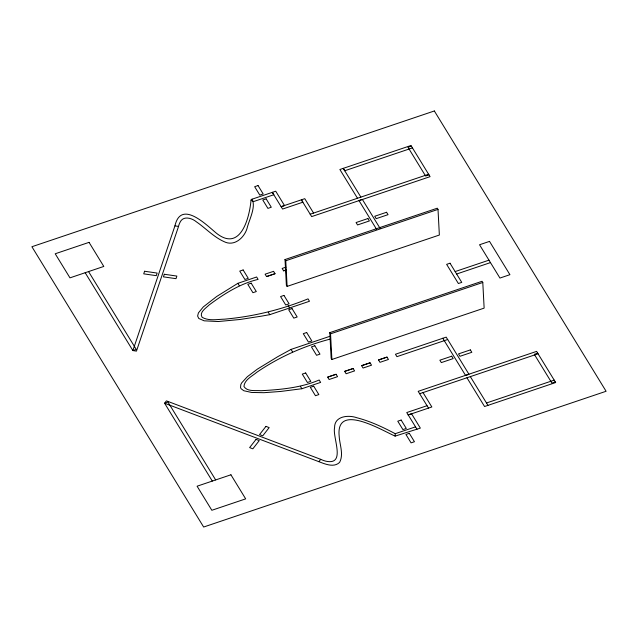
<?xml version="1.0" encoding="UTF-8"?>
<svg xmlns="http://www.w3.org/2000/svg" width="638" height="638" viewBox="0 0 638 638"><rect width="100%" height="100%" fill="white"/><g stroke="black" fill="none" stroke-linecap="round" stroke-linejoin="round"><path stroke-width="0.96" d="M408.153 414.883L411.534 413.743L420.346 428.114L395.129 436.113L395.233 433.696C382.983 427.181 370.287 421.208 356.801 417.723C348.364 414.748 334.416 415.984 334.575 427.62C332.318 437.437 346.402 465.612 325.898 461.202A28.2 20.249 -3 0 1 320.707 459.328L166.398 400.855L164.588 403.216L212.294 481.076M88.554 271.573L136.261 349.433L132.887 350.573L174.94 225.86C180.65 200.731 203.865 222.487 214.153 231.291C239.314 253.972 249.203 220.262 251.045 200.093A1.101 0.79 -3 0 1 251.133 199.846L251.444 199.519A2.161 1.555 -3 0 1 252.074 199.184C256.277 207.246 248.772 220.477 246.954 228.739C243.947 238.126 233.963 246.842 223.922 241.563C213.507 236.842 205.675 228.205 196.36 221.809C191.815 218.005 183.154 215.437 180.052 222.303A28.2 20.249 -3 0 0 178.536 226.442L136.46 351.115L132.887 350.573L85.173 272.721M215.676 479.935L167.969 402.076L164.588 403.216L318.904 461.689L320.707 459.328M237.854 283.328L216.665 296.503L203.307 306.91L198.418 312.899L197.613 316.025L198.761 318.466L204.152 320.818L218.188 321.536L240.047 319.486L261.588 316.129L269.746 314.67L309.478 301.264L308.01 298.863C281.294 309.765 253.238 316.6 224.528 319.167C217.175 319.319 208.793 321.201 202.11 317.285C198.857 312.381 206.098 307.987 209.089 305.004C223.93 293.927 239.88 283.766 258.103 279.388L256.635 276.988L237.854 283.328L239.322 285.72M329.846 336.322L291.032 349.417L277.841 356.634L257.409 369.107L247.313 376.731L241.682 382.88L240.805 384.602L240.526 387.553L241.14 388.781L243.852 390.743L251.643 392.458L263.909 392.697L280.648 391.453L301.862 388.733L320.635 382.401L319.167 380.009C300.785 387.84 280.72 389.643 260.974 390.719C255.495 390.209 247.305 391.931 243.931 386.461C244.506 379.682 252.122 376.245 256.763 372.305C279.173 356.937 304.095 345.94 330.388 339.025M283.615 270.839L286.43 269.882L283.599 270.815L282.148 268.446L285.904 267.178M266.74 276.517L275.026 273.702L273.566 271.325L265.105 274.18L266.564 276.557L275.026 273.702M252.082 199.184L275.728 191.209L284.532 205.588L281.151 206.728L272.338 192.349M411.327 146.134L407.985 147.266L425.602 176.008L428.983 174.868L430.076 176.654L311.655 216.601L301.383 199.822M412.459 147.904L344.687 170.761L343.268 168.36L360.877 197.11M253.549 201.576L273.846 194.726L272.386 192.333M310.188 214.209L428.608 174.262L428.983 174.868M285.026 259.554L437.277 208.195L438.011 209.392L439.359 235.039L287.108 286.406L286.374 285.202L285.026 259.554L285.76 260.759L287.108 286.406M285.76 260.759L438.011 209.392M455.141 271.573L488.979 260.16M456.641 274.013L490.47 262.601M329.806 332.637L482.057 281.278L482.791 282.474L484.138 308.122L331.888 359.481L331.154 358.285L329.806 332.637L330.54 333.834L331.888 359.481M330.54 333.834L482.791 282.474M336.098 374.275L327.645 377.13L329.104 379.506L337.558 376.659L336.098 374.275L327.804 377.058M353.133 368.533L344.672 371.388L346.123 373.748L354.584 370.901L353.133 368.533L344.656 371.356M361.618 365.67L370.072 362.815L371.523 365.191L363.07 368.038L361.618 365.67L370.072 362.815M378.541 359.96L386.995 357.105L388.446 359.465L379.985 362.32L378.541 359.96L386.995 357.105M447.661 339.528L446.193 337.135L395.456 354.25L396.924 356.65L447.701 339.52L468.962 374.299L465.58 375.439L442.78 338.228M466.944 377.768L484.561 406.518L555.682 382.529L537.69 353.173L534.301 354.313L551.918 383.063L555.267 381.931M419.645 393.726L538.065 353.779M427.045 405.704L406.749 412.555L417.005 429.246M408.216 414.947L431.846 406.964L423.034 392.593M395.233 433.696L415.537 426.854M486.443 403.001L554.215 380.136M174.94 225.86L178.536 226.442M318.904 461.689C325.228 464.097 333.929 467.885 339.615 462.39C343.882 454.24 339.639 444.814 339.185 436.233C335.604 402.187 381.668 430.235 395.129 436.113M251.045 200.093L253.565 201.624M428.608 174.262L410.992 145.504L339.879 169.501L357.495 198.251M380.017 228.244L362.344 199.407L358.963 200.547L376.635 229.393M470.334 376.627L487.958 405.377M313.569 213.052L304.765 198.681L281.127 206.648L282.594 209.041L302.891 202.19L301.431 199.806M428.513 408.097L418.177 391.333L536.598 351.386L537.69 353.173M288.145 305.57L289.612 307.963M268.271 312.269L269.746 314.67M291.032 349.417L292.499 351.809M300.394 386.341L301.862 388.733M144.571 271.254L143.725 273.854L156.294 275.664L157.139 273.064L144.571 271.254M164.285 274.26L163.44 276.86L176.008 278.67L176.854 276.071L164.285 274.26M265.966 426.375L259.538 434.59L262.736 435.826L269.164 427.612L265.966 426.375M256.053 439.375L249.633 447.589L252.831 448.825L259.251 440.611L256.053 439.375M434.35 110.972L31.9 246.731L203.65 527.028L606.1 391.269L434.35 110.972M89.049 242.36L55.211 253.772L69.965 277.849L103.803 266.437L89.049 242.36M258.039 185.562L254.658 186.703L259.794 195.084L263.175 193.944L258.039 185.562M266.158 198.857L262.776 199.997L267.912 208.387L271.294 207.238L266.158 198.857M367.911 218.547L356.076 222.542L357.543 224.943L369.386 220.947L367.911 218.547M386.572 212.271L374.729 216.266L376.197 218.659L388.04 214.663L386.572 212.271M243.134 269.954L239.752 271.094L244.888 279.476L248.27 278.335L243.134 269.954M251.173 283.168L247.791 284.309L252.927 292.698L256.309 291.55L251.173 283.168M283.958 295.418L280.576 296.566L285.712 304.948L289.094 303.808L283.958 295.418M489.513 241.387L479.537 244.753L499.937 278.056L509.921 274.683L489.513 241.387M292.044 308.609L288.655 309.749L293.799 318.131L297.18 316.99L292.044 308.609M450.021 263.215L446.632 264.355L458.379 283.519L461.76 282.379L450.021 263.215M306.679 332.526L303.289 333.674L308.433 342.056L311.815 340.915L306.679 332.526M314.821 345.756L311.44 346.897L316.576 355.286L319.965 354.146L314.821 345.756M305.674 372.967L302.284 374.107L307.428 382.489L310.81 381.349L305.674 372.967M313.705 386.181L310.323 387.322L315.459 395.712L318.848 394.571L313.705 386.181M451.712 356.203L439.869 360.199L441.337 362.591L453.179 358.596L451.712 356.203M470.358 349.903L458.515 353.899L459.982 356.291L471.825 352.296L470.358 349.903M230.924 474.792L197.086 486.204L211.84 510.28L245.678 498.868L230.924 474.792M401.15 420.051L397.769 421.192L402.905 429.581L406.286 428.441L401.15 420.051M409.317 433.338L405.935 434.478L411.071 442.86L414.453 441.719L409.317 433.338"/></g></svg>
